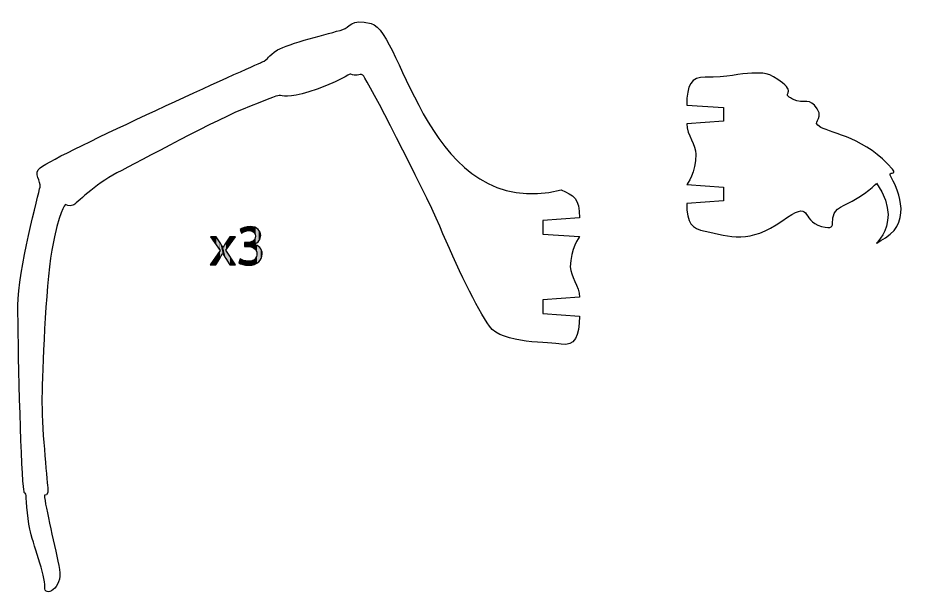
# Model space of a CAD drawing. Extents: x -102 to 434, y -1398 to -13.
# Drawn here: x 9.8 to 180.7, y -791.5 to -680.8 of the extents above; entities that cross this region are included whole.
import ezdxf

# ---------------------------------------------------------------- set-up
doc = ezdxf.new("R2010")
doc.units = 0
doc.layers.add('LAYER_1', color=7, linetype='CONTINUOUS')

# ---------------------------------------------------------------- blocks, each defined once
blk = doc.blocks.new('*U48')
at = {"layer": 'LAYER_1', "color": 250, "extrusion": (0, 0, -1)}
for points in [[(-47.54, -723.94), (-46.56, -722.53), (-47.54, -722.53)], [(-47.64, -724.09), (-47.54, -722.53), (-47.64, -722.53)], [(-48.31, -725.05), (-47.64, -722.53), (-48.31, -723.54)], [(-50.25, -724.01), (-50.25, -722.53), (-51.29, -722.53)], [(-48.37, -725.13), (-48.31, -723.54), (-48.37, -723.62)], [(-48.37, -726.56), (-48.37, -723.62), (-48.4, -726.51)], [(-48.4, -726.51), (-48.37, -723.62), (-48.4, -723.67)], [(-48.4, -726.51), (-48.4, -723.67), (-48.87, -725.73)], [(-48.87, -725.73), (-48.4, -723.67), (-48.87, -724.43)], [(-48.87, -725.73), (-48.87, -724.43), (-48.9, -725.73)], [(-48.9, -725.73), (-48.87, -724.43), (-48.9, -724.47)], [(-48.94, -725.8), (-48.9, -724.47), (-48.94, -724.54)], [(-48.97, -725.85), (-48.94, -724.54), (-48.97, -724.54)], [(-49.48, -725.1), (-49.48, -723.7), (-49.5, -725.07)], [(-49.5, -725.07), (-49.5, -723.66), (-50.25, -724.01)], [(-47.64, -727.7), (-47.64, -726.18), (-48.31, -726.65)], [(-48.31, -726.65), (-48.31, -725.21), (-48.37, -726.56)], [(-49.5, -726.7), (-49.48, -725.1), (-49.5, -725.13)], [(-50.25, -727.85), (-49.5, -725.13), (-50.25, -726.23)], [(-50.25, -727.85), (-50.25, -726.23), (-51.29, -727.85)], [(-51.29, -727.85), (-50.25, -726.23), (-51.29, -727.77)], [(-47.54, -727.85), (-47.54, -726.32), (-47.64, -727.7)], [(-51.29, -727.85), (-51.29, -727.77), (-51.35, -727.85)]]:
    blk.add_solid(points, dxfattribs=at)
at = {"layer": 'LAYER_1', "color": 250}
for points in [[(47.54, -723.94), (47.54, -722.53), (47.64, -724.09)], [(47.64, -724.09), (47.64, -722.53), (48.31, -725.05)], [(50.25, -724.01), (49.5, -723.66), (50.25, -722.53)], [(48.31, -725.05), (48.31, -723.54), (48.37, -725.13)], [(48.9, -725.73), (48.9, -724.47), (48.94, -725.8)], [(48.94, -725.8), (48.94, -724.54), (48.97, -725.85)], [(49.47, -726.65), (48.97, -724.54), (49.47, -723.72)], [(48.97, -725.85), (48.97, -724.54), (49.47, -726.65)], [(49.48, -726.67), (49.47, -723.72), (49.48, -723.7)], [(49.47, -726.65), (49.47, -723.72), (49.48, -726.67)], [(49.5, -725.07), (49.48, -723.7), (49.5, -723.66)], [(47.64, -727.7), (47.54, -726.32), (47.64, -726.18)], [(48.31, -726.65), (47.64, -726.18), (48.31, -725.21)], [(48.37, -726.56), (48.31, -725.21), (48.37, -725.13)], [(49.48, -726.67), (49.48, -725.1), (49.5, -726.7)], [(49.5, -726.7), (49.5, -725.13), (50.25, -727.85)], [(46.56, -727.85), (46.48, -727.85), (46.56, -727.72)], [(47.54, -727.85), (46.56, -727.72), (47.54, -726.32)], [(46.56, -727.85), (46.56, -727.72), (47.54, -727.85)]]:
    blk.add_solid(points, dxfattribs=at)
blk = doc.blocks.new('*U49')
at = {"layer": 'LAYER_1', "color": 250}
for points in [[(52.27, -721.27), (52.22, -721.13), (52.27, -721.1)], [(52.47, -721.83), (52.27, -721.1), (52.47, -720.98)], [(52.27, -721.27), (52.27, -721.1), (52.47, -721.83)], [(52.48, -721.83), (52.47, -720.98), (52.48, -720.98)], [(52.56, -721.78), (52.48, -720.98), (52.56, -720.93)], [(52.7, -721.69), (52.56, -720.93), (52.7, -720.87)], [(52.74, -721.67), (52.7, -720.87), (52.74, -720.86)], [(52.85, -721.62), (52.74, -720.86), (52.85, -720.81)], [(53.01, -721.55), (52.85, -720.81), (53.01, -720.75)], [(53.02, -721.54), (53.01, -720.75), (53.02, -720.75)], [(53.09, -721.52), (53.02, -720.75), (53.09, -720.73)], [(53.22, -721.48), (53.09, -720.73), (53.22, -720.7)], [(53.3, -721.46), (53.22, -720.7), (53.3, -720.68)], [(53.48, -721.4), (53.3, -720.68), (53.48, -720.64)], [(53.52, -721.4), (53.48, -720.64), (53.52, -720.63)], [(53.56, -721.4), (53.52, -720.63), (53.56, -720.63)], [(53.79, -721.37), (53.56, -720.63), (53.79, -720.61)], [(53.8, -721.37), (53.79, -720.61), (53.8, -720.6)], [(53.83, -721.37), (53.8, -720.6), (53.83, -720.6)], [(53.9, -721.36), (53.83, -720.6), (53.9, -720.6)], [(53.9, -721.36), (53.9, -720.6), (53.91, -721.36)], [(53.91, -721.36), (53.9, -720.6), (53.91, -720.6)], [(54.09, -721.38), (53.91, -720.6), (54.09, -720.58)], [(53.91, -721.36), (53.91, -720.6), (54.09, -721.38)], [(54.09, -721.38), (54.09, -720.58), (54.11, -721.38)], [(54.11, -721.38), (54.11, -720.58), (54.21, -721.38)], [(54.21, -721.38), (54.21, -720.59), (54.22, -721.39)], [(54.22, -721.39), (54.22, -720.59), (54.24, -721.39)], [(54.24, -721.39), (54.24, -720.59), (54.37, -721.43)], [(54.37, -721.43), (54.37, -720.6), (54.41, -721.43)], [(54.41, -721.43), (54.41, -720.61), (54.47, -721.45)], [(54.47, -721.45), (54.47, -720.61), (54.55, -721.49)], [(54.55, -721.49), (54.55, -720.62), (54.57, -721.5)], [(54.57, -721.5), (54.57, -720.62), (54.58, -721.5)], [(54.58, -721.5), (54.58, -720.62), (54.62, -721.52)], [(54.62, -721.52), (54.62, -720.63), (54.69, -721.55)], [(54.69, -721.55), (54.69, -720.65), (54.81, -721.65)], [(54.81, -721.65), (54.81, -720.68), (54.83, -721.66)], [(54.83, -721.66), (54.83, -720.68), (54.84, -721.67)], [(54.84, -721.67), (54.84, -720.68), (54.85, -721.68)], [(54.85, -721.68), (54.85, -720.69), (54.86, -721.69)], [(54.86, -721.69), (54.86, -720.69), (54.93, -721.77)], [(54.93, -721.77), (54.93, -720.71), (54.99, -721.85)], [(54.99, -721.85), (54.99, -720.72), (55, -721.86)], [(55, -721.86), (55, -720.73), (55.01, -721.87)], [(55.01, -721.87), (55.01, -720.73), (55.07, -721.99)], [(55.07, -721.99), (55.07, -720.75), (55.07, -722)], [(55.07, -722), (55.07, -720.76), (55.08, -722.03)], [(55.08, -722.03), (55.08, -720.76), (55.12, -722.15)], [(55.12, -722.15), (55.12, -720.78), (55.12, -722.18)], [(55.12, -722.18), (55.12, -720.78), (55.14, -722.22)], [(55.14, -722.22), (55.14, -720.79), (55.14, -722.23)], [(55.14, -722.23), (55.14, -720.79), (55.16, -722.44)], [(55.07, -723.86), (55.01, -722.99), (55.07, -722.85)], [(55.08, -723.85), (55.07, -722.84), (55.08, -722.8)], [(55.07, -723.86), (55.07, -722.85), (55.07, -722.84)], [(55.12, -723.84), (55.08, -722.8), (55.12, -722.73)], [(55.14, -723.83), (55.12, -722.67), (55.14, -722.59)], [(55.12, -723.83), (55.12, -722.73), (55.12, -722.67)], [(55.16, -723.82), (55.14, -722.57), (55.16, -722.44)], [(55.14, -723.83), (55.14, -722.59), (55.14, -722.57)], [(53.79, -724.39), (53.56, -723.65), (53.79, -723.63)], [(53.56, -724.37), (53.56, -723.65), (53.79, -724.39)], [(53.79, -724.39), (53.79, -723.63), (53.8, -724.39)], [(53.8, -724.39), (53.79, -723.63), (53.8, -723.63)], [(53.8, -724.39), (53.8, -723.63), (53.83, -724.39)], [(53.83, -724.39), (53.8, -723.63), (53.83, -723.63)], [(53.9, -724.39), (53.83, -723.63), (53.9, -723.62)], [(53.83, -724.39), (53.83, -723.63), (53.9, -724.39)], [(53.9, -724.39), (53.9, -723.62), (53.91, -724.4)], [(53.91, -724.4), (53.9, -723.62), (53.91, -723.62)], [(54.09, -724.43), (53.91, -723.62), (54.09, -723.58)], [(53.91, -724.4), (53.91, -723.62), (54.09, -724.43)], [(54.09, -724.43), (54.09, -723.58), (54.11, -724.43)], [(54.11, -724.43), (54.09, -723.58), (54.11, -723.58)], [(54.21, -724.45), (54.11, -723.58), (54.21, -723.54)], [(54.11, -724.43), (54.11, -723.58), (54.21, -724.45)], [(54.21, -724.45), (54.21, -723.54), (54.22, -724.45)], [(54.22, -724.45), (54.21, -723.54), (54.22, -723.54)], [(54.24, -724.46), (54.22, -723.54), (54.24, -723.53)], [(54.22, -724.45), (54.22, -723.54), (54.24, -724.46)], [(54.37, -724.5), (54.24, -723.53), (54.37, -723.49)], [(54.24, -724.46), (54.24, -723.53), (54.37, -724.5)], [(54.41, -724.51), (54.37, -723.49), (54.41, -723.47)], [(54.37, -724.5), (54.37, -723.49), (54.41, -724.51)], [(54.47, -724.54), (54.41, -723.47), (54.47, -723.44)], [(54.41, -724.51), (54.41, -723.47), (54.47, -724.54)], [(54.55, -724.56), (54.47, -723.44), (54.55, -723.4)], [(54.47, -724.54), (54.47, -723.44), (54.55, -724.56)], [(54.57, -724.57), (54.55, -723.4), (54.57, -723.39)], [(54.55, -724.56), (54.55, -723.4), (54.57, -724.57)], [(54.58, -724.58), (54.57, -723.39), (54.58, -723.38)], [(54.57, -724.57), (54.57, -723.39), (54.58, -724.58)], [(54.62, -724.6), (54.58, -723.38), (54.62, -723.36)], [(54.58, -724.58), (54.58, -723.38), (54.62, -724.6)], [(54.69, -724.64), (54.62, -723.36), (54.69, -723.31)], [(54.62, -724.6), (54.62, -723.36), (54.69, -724.64)], [(54.81, -724.71), (54.69, -723.31), (54.81, -723.21)], [(54.69, -724.64), (54.69, -723.31), (54.81, -724.71)], [(54.83, -723.96), (54.81, -723.21), (54.83, -723.2)], [(54.81, -724.71), (54.81, -723.99), (54.83, -724.71)], [(54.84, -723.96), (54.83, -723.2), (54.84, -723.19)], [(54.83, -724.71), (54.83, -723.99), (54.84, -724.72)], [(54.85, -723.95), (54.84, -723.19), (54.85, -723.17)], [(54.84, -724.72), (54.84, -724), (54.85, -724.73)], [(54.86, -723.95), (54.85, -723.17), (54.86, -723.16)], [(54.85, -724.73), (54.85, -724), (54.86, -724.74)], [(54.93, -723.92), (54.86, -723.16), (54.93, -723.07)], [(54.86, -724.74), (54.86, -724), (54.93, -724.8)], [(54.99, -723.89), (54.93, -723.07), (54.99, -723)], [(54.93, -724.8), (54.93, -724.02), (54.99, -724.85)], [(55, -723.89), (54.99, -723), (55, -722.99)], [(54.99, -724.85), (54.99, -724.04), (55, -724.86)], [(55.01, -723.89), (55, -722.99), (55.01, -722.99)], [(55, -724.86), (55, -724.04), (55.01, -724.86)], [(55.01, -724.86), (55.01, -724.04), (55.07, -724.91)], [(55.07, -724.91), (55.07, -724.06), (55.07, -724.92)], [(55.07, -724.92), (55.07, -724.06), (55.08, -724.94)], [(55.08, -724.94), (55.08, -724.06), (55.12, -724.98)], [(55.12, -724.98), (55.12, -724.07), (55.12, -724.99)], [(55.12, -724.99), (55.12, -724.08), (55.14, -725.01)], [(55.14, -725.01), (55.14, -724.08), (55.14, -725.01)], [(55.14, -725.01), (55.14, -724.08), (55.16, -725.04)], [(55.16, -725.04), (55.16, -724.09), (55.23, -725.14)], [(55.23, -725.14), (55.23, -724.12), (55.25, -725.16)], [(55.25, -725.16), (55.25, -724.13), (55.33, -725.38)], [(55.33, -725.38), (55.33, -724.17), (55.35, -725.43)], [(55.35, -725.43), (55.35, -724.18), (55.36, -725.46)], [(55.36, -725.46), (55.36, -724.18), (55.38, -725.59)], [(55.38, -725.59), (55.38, -724.19), (55.39, -725.67)], [(55.39, -725.67), (55.39, -724.19), (55.39, -725.68)], [(55.39, -725.68), (55.39, -724.19), (55.41, -725.8)], [(55.35, -727.61), (55.33, -726.27), (55.35, -726.19)], [(55.36, -727.6), (55.35, -726.19), (55.36, -726.15)], [(55.38, -727.59), (55.36, -726.15), (55.38, -726.08)], [(55.39, -727.59), (55.38, -726.08), (55.39, -726.04)], [(55.41, -727.57), (55.39, -726.03), (55.41, -725.8)], [(55.39, -727.59), (55.39, -726.04), (55.39, -726.03)], [(52.21, -727.63), (51.94, -727.49), (52.21, -726.74)], [(52.21, -727.63), (52.21, -726.74), (52.22, -727.63)], [(52.22, -727.63), (52.22, -726.75), (52.27, -727.66)], [(52.27, -727.66), (52.27, -726.77), (52.47, -727.73)], [(52.47, -727.73), (52.47, -726.88), (52.48, -727.73)], [(52.48, -727.73), (52.48, -726.88), (52.56, -727.76)], [(52.56, -727.76), (52.56, -726.92), (52.7, -727.82)], [(52.7, -727.82), (52.7, -726.97), (52.74, -727.82)], [(52.74, -727.82), (52.74, -726.99), (52.85, -727.85)], [(52.85, -727.85), (52.85, -727.03), (53.01, -727.88)], [(53.01, -727.88), (53.01, -727.07), (53.02, -727.88)], [(53.02, -727.88), (53.02, -727.07), (53.09, -727.9)], [(53.09, -727.9), (53.09, -727.09), (53.22, -727.93)], [(53.22, -727.93), (53.22, -727.12), (53.3, -727.93)], [(53.3, -727.93), (53.3, -727.14), (53.48, -727.95)], [(53.48, -727.95), (53.48, -727.16), (53.52, -727.95)], [(53.52, -727.95), (53.52, -727.17), (53.56, -727.95)], [(53.56, -727.95), (53.56, -727.17), (53.79, -727.97)], [(53.79, -727.97), (53.79, -727.19), (53.8, -727.97)], [(53.8, -727.97), (53.79, -727.19), (53.8, -727.19)], [(53.83, -727.97), (53.8, -727.19), (53.83, -727.19)], [(53.9, -727.96), (53.83, -727.19), (53.9, -727.18)], [(53.91, -727.96), (53.9, -727.18), (53.91, -727.18)], [(54.09, -727.95), (53.91, -727.18), (54.09, -727.17)], [(54.11, -727.95), (54.09, -727.17), (54.11, -727.16)], [(54.21, -727.94), (54.11, -727.16), (54.21, -727.16)], [(54.22, -727.94), (54.21, -727.16), (54.22, -727.15)], [(54.24, -727.94), (54.22, -727.15), (54.24, -727.15)], [(54.37, -727.93), (54.24, -727.15), (54.37, -727.11)], [(54.41, -727.93), (54.37, -727.11), (54.41, -727.1)], [(54.47, -727.91), (54.41, -727.1), (54.47, -727.08)], [(54.55, -727.89), (54.47, -727.08), (54.55, -727.06)], [(54.57, -727.89), (54.55, -727.06), (54.57, -727.06)], [(54.58, -727.88), (54.57, -727.06), (54.58, -727.05)], [(54.62, -727.87), (54.58, -727.05), (54.62, -727.03)], [(54.69, -727.86), (54.62, -727.03), (54.69, -726.99)], [(54.81, -727.83), (54.69, -726.99), (54.81, -726.93)], [(54.83, -727.82), (54.81, -726.93), (54.83, -726.92)], [(54.84, -727.82), (54.83, -726.92), (54.84, -726.92)], [(54.85, -727.82), (54.84, -726.92), (54.85, -726.91)], [(54.86, -727.81), (54.85, -726.91), (54.86, -726.9)], [(54.93, -727.8), (54.86, -726.9), (54.93, -726.84)], [(54.99, -727.77), (54.93, -726.84), (54.99, -726.79)], [(55, -727.77), (54.99, -726.79), (55, -726.78)], [(55.01, -727.76), (55, -726.78), (55.01, -726.78)], [(55.07, -727.74), (55.01, -726.78), (55.07, -726.72)], [(55.08, -727.73), (55.07, -726.72), (55.08, -726.7)], [(55.07, -727.74), (55.07, -726.72), (55.07, -726.72)], [(55.12, -727.71), (55.08, -726.7), (55.12, -726.66)], [(55.14, -727.71), (55.12, -726.65), (55.14, -726.63)], [(55.12, -727.71), (55.12, -726.66), (55.12, -726.65)], [(55.16, -727.7), (55.14, -726.63), (55.16, -726.6)], [(55.14, -727.7), (55.14, -726.63), (55.14, -726.63)], [(55.23, -727.66), (55.16, -726.6), (55.23, -726.5)], [(55.25, -727.66), (55.23, -726.5), (55.25, -726.47)], [(55.33, -727.62), (55.25, -726.47), (55.33, -726.27)]]:
    blk.add_solid(points, dxfattribs=at)
at = {"layer": 'LAYER_1', "color": 250, "extrusion": (0, 0, -1)}
for points in [[(-52.47, -721.83), (-52.47, -720.98), (-52.48, -721.83)], [(-52.48, -721.83), (-52.48, -720.98), (-52.56, -721.78)], [(-52.56, -721.78), (-52.56, -720.93), (-52.7, -721.69)], [(-52.7, -721.69), (-52.7, -720.87), (-52.74, -721.67)], [(-52.74, -721.67), (-52.74, -720.86), (-52.85, -721.62)], [(-52.85, -721.62), (-52.85, -720.81), (-53.01, -721.55)], [(-53.01, -721.55), (-53.01, -720.75), (-53.02, -721.54)], [(-53.02, -721.54), (-53.02, -720.75), (-53.09, -721.52)], [(-53.09, -721.52), (-53.09, -720.73), (-53.22, -721.48)], [(-53.22, -721.48), (-53.22, -720.7), (-53.3, -721.46)], [(-53.3, -721.46), (-53.3, -720.68), (-53.48, -721.4)], [(-53.48, -721.4), (-53.48, -720.64), (-53.52, -721.4)], [(-53.52, -721.4), (-53.52, -720.63), (-53.56, -721.4)], [(-53.56, -721.4), (-53.56, -720.63), (-53.79, -721.37)], [(-53.79, -721.37), (-53.79, -720.61), (-53.8, -721.37)], [(-53.8, -721.37), (-53.8, -720.6), (-53.83, -721.37)], [(-53.83, -721.37), (-53.83, -720.6), (-53.9, -721.36)], [(-54.11, -721.38), (-54.09, -720.58), (-54.11, -720.58)], [(-54.21, -721.38), (-54.11, -720.58), (-54.21, -720.59)], [(-54.22, -721.39), (-54.21, -720.59), (-54.22, -720.59)], [(-54.24, -721.39), (-54.22, -720.59), (-54.24, -720.59)], [(-54.37, -721.43), (-54.24, -720.59), (-54.37, -720.6)], [(-54.41, -721.43), (-54.37, -720.6), (-54.41, -720.61)], [(-54.47, -721.45), (-54.41, -720.61), (-54.47, -720.61)], [(-54.55, -721.49), (-54.47, -720.61), (-54.55, -720.62)], [(-54.57, -721.5), (-54.55, -720.62), (-54.57, -720.62)], [(-54.58, -721.5), (-54.57, -720.62), (-54.58, -720.62)], [(-54.62, -721.52), (-54.58, -720.62), (-54.62, -720.63)], [(-54.69, -721.55), (-54.62, -720.63), (-54.69, -720.65)], [(-54.81, -721.65), (-54.69, -720.65), (-54.81, -720.68)], [(-54.83, -721.66), (-54.81, -720.68), (-54.83, -720.68)], [(-54.84, -721.67), (-54.83, -720.68), (-54.84, -720.68)], [(-54.85, -721.68), (-54.84, -720.68), (-54.85, -720.69)], [(-54.86, -721.69), (-54.85, -720.69), (-54.86, -720.69)], [(-54.93, -721.77), (-54.86, -720.69), (-54.93, -720.71)], [(-54.99, -721.85), (-54.93, -720.71), (-54.99, -720.72)], [(-55, -721.86), (-54.99, -720.72), (-55, -720.73)], [(-55.01, -721.87), (-55, -720.73), (-55.01, -720.73)], [(-55.07, -721.99), (-55.01, -720.73), (-55.07, -720.75)], [(-55.07, -722), (-55.07, -720.75), (-55.07, -720.76)], [(-55.08, -722.03), (-55.07, -720.76), (-55.08, -720.76)], [(-55.12, -722.15), (-55.08, -720.76), (-55.12, -720.78)], [(-55.12, -722.18), (-55.12, -720.78), (-55.12, -720.78)], [(-55.14, -722.22), (-55.12, -720.78), (-55.14, -720.79)], [(-55.14, -722.23), (-55.14, -720.79), (-55.14, -720.79)], [(-55.16, -722.44), (-55.14, -720.79), (-55.16, -720.8)], [(-55.16, -723.82), (-55.16, -720.8), (-55.23, -723.77)], [(-55.23, -723.77), (-55.16, -720.8), (-55.23, -720.83)], [(-55.23, -723.77), (-55.23, -720.83), (-55.25, -723.76)], [(-55.25, -723.76), (-55.23, -720.83), (-55.25, -720.84)], [(-55.25, -723.76), (-55.25, -720.84), (-55.33, -723.71)], [(-55.33, -723.71), (-55.25, -720.84), (-55.33, -720.88)], [(-55.33, -723.71), (-55.33, -720.88), (-55.35, -723.7)], [(-55.35, -723.7), (-55.33, -720.88), (-55.35, -720.89)], [(-55.35, -723.7), (-55.35, -720.89), (-55.36, -723.69)], [(-55.36, -723.69), (-55.35, -720.89), (-55.36, -720.9)], [(-55.36, -723.69), (-55.36, -720.9), (-55.38, -723.68)], [(-55.38, -723.68), (-55.36, -720.9), (-55.38, -720.91)], [(-55.38, -723.68), (-55.38, -720.91), (-55.39, -723.67)], [(-55.39, -723.67), (-55.38, -720.91), (-55.39, -720.92)], [(-55.39, -723.67), (-55.39, -720.92), (-55.39, -723.67)], [(-55.39, -723.67), (-55.39, -720.92), (-55.39, -720.92)], [(-55.39, -723.67), (-55.39, -720.92), (-55.41, -723.66)], [(-55.41, -723.66), (-55.39, -720.92), (-55.41, -720.93)], [(-55.41, -723.66), (-55.41, -720.93), (-55.43, -723.64)], [(-55.43, -723.64), (-55.41, -720.93), (-55.43, -720.95)], [(-55.43, -723.64), (-55.43, -720.95), (-55.62, -723.49)], [(-55.62, -723.49), (-55.43, -720.95), (-55.62, -721.09)], [(-55.62, -723.49), (-55.62, -721.09), (-55.64, -723.47)], [(-55.64, -723.47), (-55.62, -721.09), (-55.64, -721.11)], [(-55.64, -723.47), (-55.64, -721.11), (-55.71, -723.39)], [(-55.71, -723.39), (-55.64, -721.11), (-55.71, -721.19)], [(-55.07, -723.86), (-55.07, -722.84), (-55.08, -723.85)], [(-55.07, -723.86), (-55.07, -722.85), (-55.07, -723.86)], [(-55.08, -723.85), (-55.08, -722.8), (-55.12, -723.84)], [(-55.12, -723.83), (-55.12, -722.67), (-55.14, -723.83)], [(-55.12, -723.84), (-55.12, -722.73), (-55.12, -723.83)], [(-55.14, -723.83), (-55.14, -722.57), (-55.16, -723.82)], [(-55.14, -723.83), (-55.14, -722.59), (-55.14, -723.83)], [(-55.71, -723.39), (-55.71, -721.19), (-55.75, -723.34)], [(-55.75, -723.34), (-55.71, -721.19), (-55.75, -721.24)], [(-55.75, -723.34), (-55.75, -721.24), (-55.8, -723.28)], [(-55.8, -723.28), (-55.75, -721.24), (-55.8, -721.3)], [(-55.8, -723.28), (-55.8, -721.3), (-55.86, -723.2)], [(-55.86, -723.2), (-55.8, -721.3), (-55.86, -721.36)], [(-55.86, -723.2), (-55.86, -721.36), (-55.94, -723.07)], [(-55.94, -723.07), (-55.86, -721.36), (-55.94, -721.52)], [(-55.94, -723.07), (-55.94, -721.52), (-55.95, -723.06)], [(-55.95, -723.06), (-55.94, -721.52), (-55.95, -721.53)], [(-55.95, -723.06), (-55.95, -721.53), (-56.01, -722.91)], [(-56.01, -722.91), (-55.95, -721.53), (-56.01, -721.65)], [(-56.01, -722.91), (-56.01, -721.65), (-56.04, -722.85)], [(-56.04, -722.85), (-56.01, -721.65), (-56.04, -721.74)], [(-56.04, -722.85), (-56.04, -721.74), (-56.05, -722.81)], [(-56.05, -722.81), (-56.04, -721.74), (-56.05, -721.79)], [(-56.05, -722.81), (-56.05, -721.79), (-56.1, -722.6)], [(-56.1, -722.6), (-56.05, -721.79), (-56.1, -721.96)], [(-56.1, -722.6), (-56.1, -721.96), (-56.11, -722.56)], [(-56.11, -722.56), (-56.1, -721.96), (-56.11, -722.06)], [(-56.11, -722.56), (-56.11, -722.06), (-56.13, -722.29)], [(-53.02, -724.37), (-53.02, -723.65), (-53.09, -724.37)], [(-53.09, -724.37), (-53.02, -723.65), (-53.09, -723.65)], [(-53.09, -724.37), (-53.09, -723.65), (-53.22, -724.37)], [(-53.22, -724.37), (-53.09, -723.65), (-53.22, -723.65)], [(-53.22, -724.37), (-53.22, -723.65), (-53.3, -724.37)], [(-53.3, -724.37), (-53.22, -723.65), (-53.3, -723.65)], [(-53.3, -724.37), (-53.3, -723.65), (-53.48, -724.37)], [(-53.48, -724.37), (-53.3, -723.65), (-53.48, -723.65)], [(-53.48, -724.37), (-53.48, -723.65), (-53.52, -724.37)], [(-53.52, -724.37), (-53.48, -723.65), (-53.52, -723.65)], [(-53.52, -724.37), (-53.52, -723.65), (-53.56, -724.37)], [(-53.56, -724.37), (-53.52, -723.65), (-53.56, -723.65)], [(-54.81, -723.97), (-54.81, -723.21), (-54.83, -723.96)], [(-54.83, -724.71), (-54.81, -723.99), (-54.83, -723.99)], [(-54.83, -723.96), (-54.83, -723.2), (-54.84, -723.96)], [(-54.84, -724.72), (-54.83, -723.99), (-54.84, -724)], [(-54.84, -723.96), (-54.84, -723.19), (-54.85, -723.95)], [(-54.85, -724.73), (-54.84, -724), (-54.85, -724)], [(-54.85, -723.95), (-54.85, -723.17), (-54.86, -723.95)], [(-54.86, -724.74), (-54.85, -724), (-54.86, -724)], [(-54.86, -723.95), (-54.86, -723.16), (-54.93, -723.92)], [(-54.93, -724.8), (-54.86, -724), (-54.93, -724.02)], [(-54.93, -723.92), (-54.93, -723.07), (-54.99, -723.89)], [(-54.99, -724.85), (-54.93, -724.02), (-54.99, -724.04)], [(-54.99, -723.89), (-54.99, -723), (-55, -723.89)], [(-55, -724.86), (-54.99, -724.04), (-55, -724.04)], [(-55, -723.89), (-55, -722.99), (-55.01, -723.89)], [(-55.01, -724.86), (-55, -724.04), (-55.01, -724.04)], [(-55.01, -723.89), (-55.01, -722.99), (-55.07, -723.86)], [(-55.07, -724.91), (-55.01, -724.04), (-55.07, -724.06)], [(-55.07, -724.92), (-55.07, -724.06), (-55.07, -724.06)], [(-55.08, -724.94), (-55.07, -724.06), (-55.08, -724.06)], [(-55.12, -724.98), (-55.08, -724.06), (-55.12, -724.07)], [(-55.12, -724.99), (-55.12, -724.07), (-55.12, -724.08)], [(-55.14, -725.01), (-55.12, -724.08), (-55.14, -724.08)], [(-55.14, -725.01), (-55.14, -724.08), (-55.14, -724.08)], [(-55.16, -725.04), (-55.14, -724.08), (-55.16, -724.09)], [(-55.23, -725.14), (-55.16, -724.09), (-55.23, -724.12)], [(-55.25, -725.16), (-55.23, -724.12), (-55.25, -724.13)], [(-55.33, -725.38), (-55.25, -724.13), (-55.33, -724.17)], [(-55.35, -725.43), (-55.33, -724.17), (-55.35, -724.18)], [(-55.36, -725.46), (-55.35, -724.18), (-55.36, -724.18)], [(-55.38, -725.59), (-55.36, -724.18), (-55.38, -724.19)], [(-55.39, -725.67), (-55.38, -724.19), (-55.39, -724.19)], [(-55.39, -725.68), (-55.39, -724.19), (-55.39, -724.19)], [(-55.41, -725.8), (-55.39, -724.19), (-55.41, -724.2)], [(-55.41, -727.57), (-55.41, -724.2), (-55.43, -727.56)], [(-55.43, -727.56), (-55.41, -724.2), (-55.43, -724.21)], [(-55.43, -727.56), (-55.43, -724.21), (-55.62, -727.42)], [(-55.62, -727.42), (-55.43, -724.21), (-55.62, -724.33)], [(-55.62, -727.42), (-55.62, -724.33), (-55.64, -727.41)], [(-55.64, -727.41), (-55.62, -724.33), (-55.64, -724.34)], [(-55.64, -727.41), (-55.64, -724.34), (-55.71, -727.36)], [(-55.71, -727.36), (-55.64, -724.34), (-55.71, -724.38)], [(-55.71, -727.36), (-55.71, -724.38), (-55.75, -727.33)], [(-55.75, -727.33), (-55.71, -724.38), (-55.75, -724.42)], [(-55.75, -727.33), (-55.75, -724.42), (-55.8, -727.27)], [(-55.8, -727.27), (-55.75, -724.42), (-55.8, -724.47)], [(-55.8, -727.27), (-55.8, -724.47), (-55.86, -727.21)], [(-55.86, -727.21), (-55.8, -724.47), (-55.86, -724.52)], [(-55.86, -727.21), (-55.86, -724.52), (-55.94, -727.11)], [(-55.94, -727.11), (-55.86, -724.52), (-55.94, -724.6)], [(-55.35, -727.61), (-55.35, -726.19), (-55.36, -727.6)], [(-55.36, -727.6), (-55.36, -726.15), (-55.38, -727.59)], [(-55.38, -727.59), (-55.38, -726.08), (-55.39, -727.59)], [(-55.39, -727.59), (-55.39, -726.03), (-55.41, -727.57)], [(-55.39, -727.59), (-55.39, -726.04), (-55.39, -727.59)], [(-55.94, -727.11), (-55.94, -724.6), (-55.95, -727.11)], [(-55.95, -727.11), (-55.94, -724.6), (-55.95, -724.61)], [(-55.95, -727.11), (-55.95, -724.61), (-56.01, -727.03)], [(-56.01, -727.03), (-55.95, -724.61), (-56.01, -724.69)], [(-56.01, -727.03), (-56.01, -724.69), (-56.04, -727.01)], [(-56.04, -727.01), (-56.01, -724.69), (-56.04, -724.72)], [(-56.04, -727.01), (-56.04, -724.72), (-56.05, -726.98)], [(-56.05, -726.98), (-56.04, -724.72), (-56.05, -724.74)], [(-56.05, -726.98), (-56.05, -724.74), (-56.1, -726.89)], [(-56.1, -726.89), (-56.05, -724.74), (-56.1, -724.81)], [(-56.1, -726.89), (-56.1, -724.81), (-56.11, -726.87)], [(-56.11, -726.87), (-56.1, -724.81), (-56.11, -724.82)], [(-56.11, -726.87), (-56.11, -724.82), (-56.13, -726.84)], [(-56.13, -726.84), (-56.11, -724.82), (-56.13, -724.85)], [(-56.13, -726.84), (-56.13, -724.85), (-56.14, -726.83)], [(-56.14, -726.83), (-56.13, -724.85), (-56.14, -724.85)], [(-56.14, -726.83), (-56.14, -724.85), (-56.24, -726.64)], [(-56.24, -726.64), (-56.14, -724.85), (-56.24, -725.06)], [(-56.24, -726.64), (-56.24, -725.06), (-56.28, -726.51)], [(-56.28, -726.51), (-56.24, -725.06), (-56.28, -725.14)], [(-56.28, -726.51), (-56.28, -725.14), (-56.37, -726.25)], [(-56.37, -726.25), (-56.28, -725.14), (-56.37, -725.44)], [(-56.37, -726.25), (-56.37, -725.44), (-56.38, -726.15)], [(-56.38, -726.15), (-56.37, -725.44), (-56.38, -725.47)], [(-56.38, -726.15), (-56.38, -725.47), (-56.41, -725.83)], [(-52.22, -727.63), (-52.21, -726.74), (-52.22, -726.75)], [(-52.27, -727.66), (-52.22, -726.75), (-52.27, -726.77)], [(-52.47, -727.73), (-52.27, -726.77), (-52.47, -726.88)], [(-52.48, -727.73), (-52.47, -726.88), (-52.48, -726.88)], [(-52.56, -727.76), (-52.48, -726.88), (-52.56, -726.92)], [(-52.7, -727.82), (-52.56, -726.92), (-52.7, -726.97)], [(-52.74, -727.82), (-52.7, -726.97), (-52.74, -726.99)], [(-52.85, -727.85), (-52.74, -726.99), (-52.85, -727.03)], [(-53.01, -727.88), (-52.85, -727.03), (-53.01, -727.07)], [(-53.02, -727.88), (-53.01, -727.07), (-53.02, -727.07)], [(-53.09, -727.9), (-53.02, -727.07), (-53.09, -727.09)], [(-53.22, -727.93), (-53.09, -727.09), (-53.22, -727.12)], [(-53.3, -727.93), (-53.22, -727.12), (-53.3, -727.14)], [(-53.48, -727.95), (-53.3, -727.14), (-53.48, -727.16)], [(-53.52, -727.95), (-53.48, -727.16), (-53.52, -727.17)], [(-53.56, -727.95), (-53.52, -727.17), (-53.56, -727.17)], [(-53.79, -727.97), (-53.56, -727.17), (-53.79, -727.19)], [(-53.8, -727.97), (-53.8, -727.19), (-53.83, -727.97)], [(-53.83, -727.97), (-53.83, -727.19), (-53.9, -727.96)], [(-53.9, -727.96), (-53.9, -727.18), (-53.91, -727.96)], [(-53.91, -727.96), (-53.91, -727.18), (-54.09, -727.95)], [(-54.09, -727.95), (-54.09, -727.17), (-54.11, -727.95)], [(-54.11, -727.95), (-54.11, -727.16), (-54.21, -727.94)], [(-54.21, -727.94), (-54.21, -727.16), (-54.22, -727.94)], [(-54.22, -727.94), (-54.22, -727.15), (-54.24, -727.94)], [(-54.24, -727.94), (-54.24, -727.15), (-54.37, -727.93)], [(-54.37, -727.93), (-54.37, -727.11), (-54.41, -727.93)], [(-54.41, -727.93), (-54.41, -727.1), (-54.47, -727.91)], [(-54.47, -727.91), (-54.47, -727.08), (-54.55, -727.89)], [(-54.55, -727.89), (-54.55, -727.06), (-54.57, -727.89)], [(-54.57, -727.89), (-54.57, -727.06), (-54.58, -727.88)], [(-54.58, -727.88), (-54.58, -727.05), (-54.62, -727.87)], [(-54.62, -727.87), (-54.62, -727.03), (-54.69, -727.86)], [(-54.69, -727.86), (-54.69, -726.99), (-54.81, -727.83)], [(-54.81, -727.83), (-54.81, -726.93), (-54.83, -727.82)], [(-54.83, -727.82), (-54.83, -726.92), (-54.84, -727.82)], [(-54.84, -727.82), (-54.84, -726.92), (-54.85, -727.82)], [(-54.85, -727.82), (-54.85, -726.91), (-54.86, -727.81)], [(-54.86, -727.81), (-54.86, -726.9), (-54.93, -727.8)], [(-54.93, -727.8), (-54.93, -726.84), (-54.99, -727.77)], [(-54.99, -727.77), (-54.99, -726.79), (-55, -727.77)], [(-55, -727.77), (-55, -726.78), (-55.01, -727.76)], [(-55.01, -727.76), (-55.01, -726.78), (-55.07, -727.74)], [(-55.07, -727.74), (-55.07, -726.72), (-55.07, -727.74)], [(-55.07, -727.74), (-55.07, -726.72), (-55.08, -727.73)], [(-55.08, -727.73), (-55.08, -726.7), (-55.12, -727.71)], [(-55.12, -727.71), (-55.12, -726.65), (-55.14, -727.71)], [(-55.12, -727.71), (-55.12, -726.66), (-55.12, -727.71)], [(-55.14, -727.71), (-55.14, -726.63), (-55.14, -727.7)], [(-55.14, -727.7), (-55.14, -726.63), (-55.16, -727.7)], [(-55.16, -727.7), (-55.16, -726.6), (-55.23, -727.66)], [(-55.23, -727.66), (-55.23, -726.5), (-55.25, -727.66)], [(-55.25, -727.66), (-55.25, -726.47), (-55.33, -727.62)], [(-55.33, -727.62), (-55.33, -726.27), (-55.35, -727.61)]]:
    blk.add_solid(points, dxfattribs=at)
blk = doc.blocks.new('BLOCK_7')
at = {"layer": 'LAYER_1'}
for points in [[(52.21, -726.74), (52.48, -726.92), (53.12, -727.19), (53.79, -727.19), (55.03, -727.19), (55.42, -726.4), (55.41, -725.8), (55.4, -724.8), (54.5, -724.37), (53.56, -724.37), (53.56, -724.37), (53.02, -724.37), (53.02, -724.37), (53.02, -724.37), (53.02, -723.65), (53.02, -723.65), (53.02, -723.65), (53.56, -723.65), (53.56, -723.65), (54.26, -723.65), (55.16, -723.29), (55.16, -722.44), (55.16, -721.87), (54.79, -721.36), (53.9, -721.36), (53.33, -721.36), (52.78, -721.61), (52.47, -721.83), (52.47, -721.83), (52.22, -721.13), (52.22, -721.13), (52.59, -720.86), (53.32, -720.58), (54.09, -720.58), (55.5, -720.58), (56.13, -721.42), (56.13, -722.29), (56.13, -723.02), (55.69, -723.65), (54.81, -723.97), (54.81, -723.97), (54.81, -723.99), (54.81, -723.99), (55.69, -724.17), (56.41, -724.83), (56.41, -725.83), (56.41, -726.97), (55.52, -727.97), (53.8, -727.97), (53, -727.97), (52.3, -727.72), (51.94, -727.49), (51.94, -727.49), (52.21, -726.74), (52.21, -726.74)], [(47.64, -722.53), (47.64, -722.53), (48.4, -723.67), (48.4, -723.67), (48.6, -723.97), (48.76, -724.24), (48.94, -724.54), (48.94, -724.54), (48.97, -724.54), (48.97, -724.54), (49.15, -724.22), (49.33, -723.95), (49.5, -723.66), (49.5, -723.66), (50.25, -722.53), (50.25, -722.53), (50.25, -722.53), (51.29, -722.53), (51.29, -722.53), (51.29, -722.53), (49.48, -725.1), (49.48, -725.1), (49.48, -725.1), (51.35, -727.85), (51.35, -727.85), (51.35, -727.85), (50.25, -727.85), (50.25, -727.85), (50.25, -727.85), (49.47, -726.65), (49.47, -726.65), (49.26, -726.34), (49.08, -726.05), (48.9, -725.73), (48.9, -725.73), (48.87, -725.73), (48.87, -725.73), (48.7, -726.05), (48.51, -726.33), (48.31, -726.65), (48.31, -726.65), (47.54, -727.85), (47.54, -727.85), (47.54, -727.85), (46.48, -727.85), (46.48, -727.85), (46.48, -727.85), (48.37, -725.13), (48.37, -725.13), (48.37, -725.13), (46.56, -722.53), (46.56, -722.53), (46.56, -722.53), (47.64, -722.53), (47.64, -722.53)]]:
    blk.add_open_spline(points, degree=3, knots=[0, 0, 0, 0, 1, 1, 1, 2, 2, 2, 3, 3, 3, 4, 4, 4, 5, 5, 5, 6, 6, 6, 7, 7, 7, 8, 8, 8, 9, 9, 9, 10, 10, 10, 11, 11, 11, 12, 12, 12, 13, 13, 13, 14, 14, 14, 15, 15, 15, 16, 16, 16, 17, 17, 17, 18, 18, 18, 18], dxfattribs=at)
at = {"layer": 'LAYER_1', "color": 250}
for name in ['*U49', '*U48']:
    blk.add_blockref(name, (0, 0), dxfattribs=at)

msp = doc.modelspace()

# ---------------------------------------------------------------- linework, layer by layer
at = {"layer": 'LAYER_1'}
for points, knots in [([(9.83, -735.63), (9.83, -742.16), (10.36, -765.44), (10.89, -770.2), (11.09, -772), (11, -771.07), (11.33, -771.61), (11.46, -771.83), (11.55, -775.85), (12.08, -778.32), (12.61, -780.79), (15.12, -787.22), (14.95, -789.34), (14.77, -791.46), (18.47, -789.69), (17.77, -785.99), (17.06, -782.29), (14.95, -773.67), (14.89, -771.85), (14.89, -771.85), (15.71, -772.02), (15.54, -770.38), (15.36, -768.73), (14.3, -758.26), (14.42, -753.21), (14.53, -748.15), (15.01, -732.63), (16.3, -725.1), (17.59, -717.58), (18.89, -716.4), (18.89, -716.4), (18.89, -716.4), (19.59, -716.76), (20.3, -716.52), (21, -716.28), (24.41, -712.52), (28.7, -710.35), (33, -708.17), (47.93, -700), (53.99, -697.65), (60.04, -695.29), (59.22, -695.53), (60.22, -695.65), (61.22, -695.77), (63.54, -695.77), (68.66, -693.65), (73.77, -691.53), (72.71, -691.27), (73.6, -691.62), (74.48, -691.97), (75.27, -691.18), (75.8, -691.89), (76.33, -692.59), (87.09, -712.99), (90.26, -720.52), (93.44, -728.05), (97.45, -736.29), (99.75, -739.61), (102.11, -742.99), (111.56, -742.63), (113.42, -742.99), (116, -743.48), (116.92, -741.53), (116.92, -737.68), (116.92, -737.68), (109.93, -737.18), (109.93, -737.18), (109.93, -737.18), (109.93, -734.58), (109.93, -734.58), (109.93, -734.58), (116.92, -734.08), (116.92, -734.08), (116.92, -731.97), (115.16, -729.99), (115.16, -728.29), (115.16, -724.83), (116.92, -722.5), (116.92, -722.5), (116.92, -722.5), (109.93, -722), (109.93, -722), (109.93, -722), (109.93, -719.4), (109.93, -719.4), (109.93, -719.4), (116.92, -718.9), (116.92, -718.9), (116.92, -715.05), (115.8, -714.71), (113.42, -713.59), (88, -719.85), (83.3, -683.44), (77.21, -681.83), (73.22, -680.77), (73.07, -682.66), (71.8, -683.01), (69.21, -683.71), (61.34, -685.71), (59.34, -686.89), (57.34, -688.06), (57.81, -688.59), (56.28, -689.24), (55.03, -689.77), (17.86, -706.51), (14.06, -709.35), (12.65, -710.41), (14.3, -711.99), (14.06, -713.05), (13.83, -714.11), (9.83, -729.1), (9.83, -735.63)], [0, 0, 0, 0, 1, 1, 1, 2, 2, 2, 3, 3, 3, 4, 4, 4, 5, 5, 5, 6, 6, 6, 7, 7, 7, 8, 8, 8, 9, 9, 9, 10, 10, 10, 11, 11, 11, 12, 12, 12, 13, 13, 13, 14, 14, 14, 15, 15, 15, 16, 16, 16, 17, 17, 17, 18, 18, 18, 19, 19, 19, 20, 20, 20, 21, 21, 21, 22, 22, 22, 23, 23, 23, 24, 24, 24, 25, 25, 25, 26, 26, 26, 27, 27, 27, 28, 28, 28, 29, 29, 29, 30, 30, 30, 31, 31, 31, 32, 32, 32, 33, 33, 33, 34, 34, 34, 35, 35, 35, 36, 36, 36, 37, 37, 37, 37]), ([(175.24, -722.7), (169.76, -726), (179.96, -721.43), (173.55, -712.33), (173.55, -712.33), (171.76, -714.47), (167.41, -716.47), (163.06, -718.47), (167.29, -721.67), (163.06, -720.54), (158.83, -719.41), (161.65, -715.18), (155.53, -719.53), (149.42, -723.88), (145.58, -722.51), (140.87, -721.48), (138.31, -720.92), (137.37, -720.02), (137.37, -716.17), (137.37, -716.17), (144.36, -715.67), (144.36, -715.67), (144.36, -715.67), (144.36, -713.07), (144.36, -713.07), (144.36, -713.07), (137.37, -712.57), (137.37, -712.57), (137.37, -712.57), (139.13, -710.24), (139.13, -706.78), (139.13, -705.08), (137.37, -703.1), (137.37, -700.99), (137.37, -700.99), (144.36, -700.49), (144.36, -700.49), (144.36, -700.49), (144.36, -697.89), (144.36, -697.89), (144.36, -697.89), (137.37, -697.39), (137.37, -697.39), (137.37, -693.54), (138.25, -692.03), (140.87, -692.08), (145.1, -692.17), (147.66, -691.31), (149.77, -691.31), (151.89, -691.31), (153.06, -691.07), (155.65, -693.19), (158.24, -695.3), (155.18, -695.07), (157.53, -696.25), (159.88, -697.42), (160.83, -695.78), (162.24, -698.13), (163.65, -700.48), (160.83, -700.48), (162.94, -701.65), (165.06, -702.83), (171.73, -703.73), (176.58, -709.65), (177.64, -710.95), (175.53, -709.77), (176.35, -711.18), (177.17, -712.59), (180.72, -719.41), (175.24, -722.7)], [0, 0, 0, 0, 1, 1, 1, 2, 2, 2, 3, 3, 3, 4, 4, 4, 5, 5, 5, 6, 6, 6, 7, 7, 7, 8, 8, 8, 9, 9, 9, 10, 10, 10, 11, 11, 11, 12, 12, 12, 13, 13, 13, 14, 14, 14, 15, 15, 15, 16, 16, 16, 17, 17, 17, 18, 18, 18, 19, 19, 19, 20, 20, 20, 21, 21, 21, 22, 22, 22, 23, 23, 23, 23])]:
    msp.add_open_spline(points, degree=3, knots=knots, dxfattribs=at)

# ---------------------------------------------------------------- block references
msp.add_blockref('BLOCK_7', (0, 0), dxfattribs=at)

doc.saveas('drawing.dxf')
